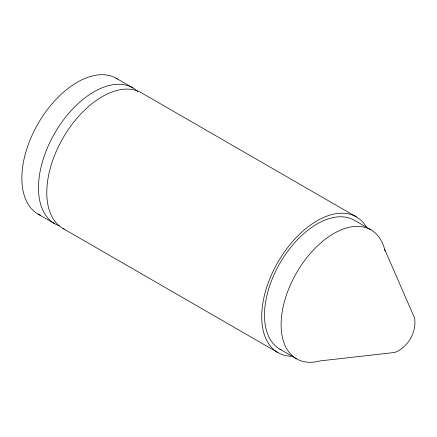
<?xml version="1.0" encoding="UTF-8"?>
<svg xmlns="http://www.w3.org/2000/svg" width="437" height="437" viewBox="0 0 437 437"><rect width="100%" height="100%" fill="white"/><g stroke="black" fill="none" stroke-linecap="round" stroke-linejoin="round"><path stroke-width="0.66" d="M116.444 78.376L133.066 87.974M356.313 216.867L141.375 92.775A78.365 45.24 -60 0 0 62.453 138.999A78.365 45.24 -60 0 0 64.163 229.125M370.98 229.857L354.352 220.259A74.443 42.979 -60 0 0 279.347 264.227A74.443 42.979 -60 0 0 281.067 349.829M279.909 349.201L296.532 358.799M38.079 214.108L54.701 223.706M63.015 228.502L277.954 352.593M384.604 249.243L414.598 318.065C416.827 332.027 407.94 347.415 394.737 352.468L320.13 360.907A74.443 42.979 -60 0 1 281.373 318.557A74.443 42.979 -60 0 1 330.41 235.598A74.443 42.979 -60 0 1 385.052 251.073M291.321 356.248A78.365 45.24 -60 0 1 278.211 261.665A78.365 45.24 -60 0 1 366.496 227.169M40.412 215.299A78.365 45.24 -60 0 1 37.516 124.605A78.365 45.24 -60 0 1 117.558 79.059M59.514 225.869A78.365 45.24 -60 0 1 54.991 132.722A78.365 45.24 -60 0 1 137.846 91.508"/></g></svg>
